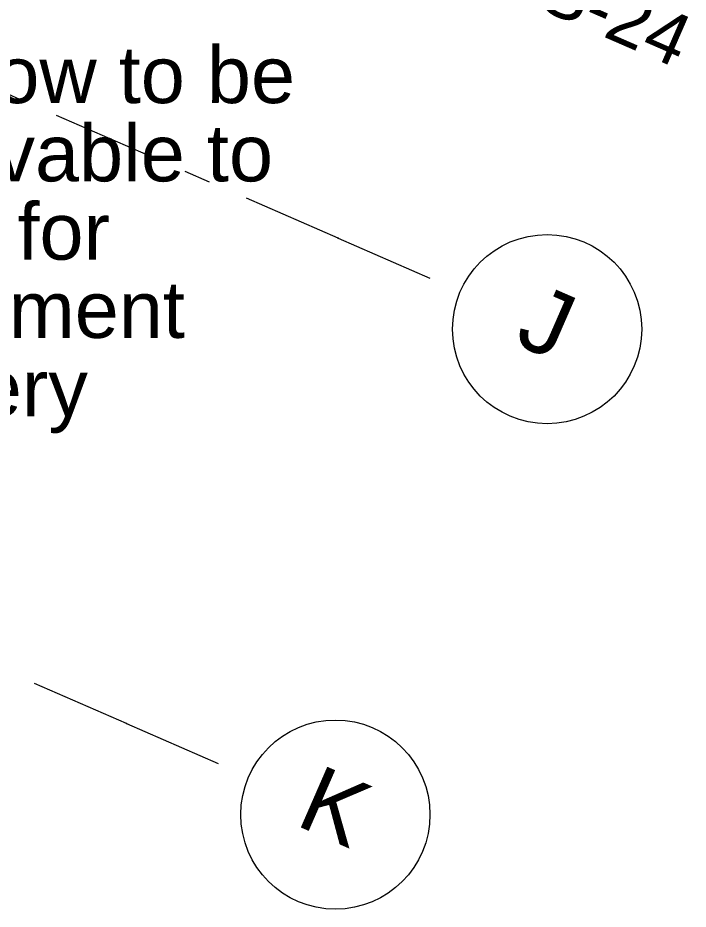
# Model space of a CAD drawing. Header units: millimetres. Extents: x -50172 to 68897, y -80883 to 956680.
# Drawn here: x 20301 to 23843, y -46758 to -42045 of the extents above; entities that cross this region are included whole.
import ezdxf
from ezdxf.enums import TextEntityAlignment as Align

# ---------------------------------------------------------------- set-up
doc = ezdxf.new("R2010")
doc.units = ezdxf.units.MM
doc.header["$MEASUREMENT"] = 0
doc.linetypes.add('Double Dashed', pattern=[1093.611073, 529.166651, -211.666656, 141.111112, -211.666656])
doc.layers.add('A-95-MC_Marker_Section_P2.Marker', color=7, linetype='Continuous')
doc.layers.add('New_A-15-MG_Structural_Grid_Phase_2', color=7, linetype='Continuous')
for name, color, linetype, lineweight in [('A-95-MC_Marker_Section_P2.Marker_Pen_No__6', 7, 'Continuous', 35), ('New_A-20-M_Hard_Landscape-Phase 2_Pen_No__1', 7, 'Continuous', 13), ('New_A-20-M_Hard_Landscape-Phase 2_Pen_No__85', 8, 'Continuous', 20)]:
    doc.layers.add(name, color=color, linetype=linetype, lineweight=lineweight)
doc.layers.add('New_A-15-MG_Structural_Grid_Phase_2_Pen_No__222', color=7, linetype='Continuous', lineweight=13, true_color=0x65af33)
doc.styles.add('GENERATED_STYLE_4', font='')
doc.styles.get('GENERATED_STYLE_4').set_extended_font_data('Swis721 BT')
doc.dimstyles.new('GENERATED_STYLE__3', dxfattribs={"dimtxt": 0.18, "dimasz": 364.8, "dimexe": 0.18, "dimexo": 0.0625, "dimgap": 0.09, "dimtad": 0, "dimtih": 1, "dimtoh": 1, "dimdec": 4, "dimzin": 0, "dimdsep": 46, "dimcen": 0.09, "dimadec": 0, "dimazin": 0, "dimtfac": 1, "dimtdec": 4, "dimtmove": 0, "dimatfit": 3, "dimldrblk": 'ARROWHEAD_5', "dimfxl": 1, "dimtolj": 1, "dimtzin": 0, "dimarcsym": 0})

# ---------------------------------------------------------------- blocks, each defined once
blk = doc.blocks.new('ARROWHEAD_5')
at = {"color": 0, "linetype": 'Continuous', "lineweight": 0}
blk.add_line((0, 0), (-1, 0), dxfattribs=at)
blk.add_solid([(-1, 0.2679), (0, 0), (-1, -0.2679), (-1, 0.2679)], dxfattribs=at)
blk = doc.blocks.new('Standard grid marker_28')
at = {"layer": 'New_A-15-MG_Structural_Grid_Phase_2_Pen_No__222', "linetype": 'Double Dashed'}
for q in [(53258.1, 0), (0, 0)]:
    blk.add_line((705.1, 0), q, dxfattribs=at)
at = {"layer": 'New_A-15-MG_Structural_Grid_Phase_2_Pen_No__222', "linetype": 'Continuous'}
blk.add_circle((-500, 0), 500, dxfattribs=at)
at = {"layer": 'New_A-15-MG_Structural_Grid_Phase_2_Pen_No__222', "linetype": 'Double Dashed'}
blk.add_point((705.1, 0), dxfattribs=at)
blk.add_point((705.1, 0), dxfattribs=at)
at = {"layer": 'New_A-15-MG_Structural_Grid_Phase_2_Pen_No__222', "style": 'GENERATED_STYLE_4'}
for tag, p in [('AC_MarkerText_1_0', (-500, 38.7)), ('AC_MarkerText_1_1', (54463.2, 38.7))]:
    blk.add_attdef(tag, text='', height=350, rotation=180, dxfattribs=at).set_placement(p, align=Align.MIDDLE_CENTER)
blk = doc.blocks.new('Standard grid marker_29')
at = {"layer": 'New_A-15-MG_Structural_Grid_Phase_2_Pen_No__222', "linetype": 'Double Dashed'}
for q in [(0, 0), (54601, 0)]:
    blk.add_line((705.1, 0), q, dxfattribs=at)
at = {"layer": 'New_A-15-MG_Structural_Grid_Phase_2_Pen_No__222', "linetype": 'Continuous'}
blk.add_circle((-500, 0), 500, dxfattribs=at)
at = {"layer": 'New_A-15-MG_Structural_Grid_Phase_2_Pen_No__222', "linetype": 'Double Dashed'}
blk.add_point((705.1, 0), dxfattribs=at)
blk.add_point((705.1, 0), dxfattribs=at)
at = {"layer": 'New_A-15-MG_Structural_Grid_Phase_2_Pen_No__222', "style": 'GENERATED_STYLE_4'}
for tag, p in [('AC_MarkerText_1_0', (-500, 43.4)), ('AC_MarkerText_1_1', (55806.1, 43.4))]:
    blk.add_attdef(tag, text='', height=350, rotation=180, dxfattribs=at).set_placement(p, align=Align.MIDDLE_CENTER)
blk = doc.blocks.new('Cutting Plane_3_1', base_point=(-25330.5, -21002.6))
at = {"layer": 'A-95-MC_Marker_Section_P2.Marker_Pen_No__6', "insert": (23776.1, -42315.3), "char_height": 275, "attachment_point": 9, "rotation": 336.4404, "style": 'GENERATED_STYLE_4'}
blk.add_mtext('\\A1;{\\fSwis721 BT|b0|i0|c0|p34;S-24}', dxfattribs=at)

msp = doc.modelspace()

# ---------------------------------------------------------------- block references
at = {"layer": 'A-95-MC_Marker_Section_P2.Marker'}
msp.add_blockref('Cutting Plane_3_1', (-25330.5, -21002.6), dxfattribs=at)
at = {"layer": 'New_A-15-MG_Structural_Grid_Phase_2', "color": 8, "linetype": 'Continuous', "lineweight": 15}
ref = msp.add_blockref('Standard grid marker_28', (22639.6, -43491.3), dxfattribs=dict(at, zscale=1000, rotation=156.4404115839929))
ref.add_attrib('AC_MarkerText_1', 'J', dxfattribs={"layer": 'New_A-15-MG_Structural_Grid_Phase_2_Pen_No__222', "color": 85, "true_color": 0x65af33, "height": 350, "rotation": 336.4404, "style": 'GENERATED_STYLE_4'}).set_placement((23097.9, -43652.5), align=Align.MIDDLE_CENTER)
ref = msp.add_blockref('Standard grid marker_29', (21520.4, -46057.9), dxfattribs=dict(at, zscale=1000, rotation=156.4404115839929))
ref.add_attrib('AC_MarkerText_1', 'K', dxfattribs={"layer": 'New_A-15-MG_Structural_Grid_Phase_2_Pen_No__222', "color": 85, "true_color": 0x65af33, "height": 350, "rotation": 336.4404, "style": 'GENERATED_STYLE_4'}).set_placement((21978.7, -46214.4), align=Align.MIDDLE_CENTER)

# ---------------------------------------------------------------- texts
at = {"layer": 'New_A-20-M_Hard_Landscape-Phase 2_Pen_No__1', "linetype": 'Continuous', "insert": (19227, -43219.1), "char_height": 300, "width": 3212.648, "attachment_point": 4, "line_spacing_factor": 0.827511, "style": 'GENERATED_STYLE_4'}
msp.add_mtext('\\A1;{\\fSwis721 BT|b0|i0|c0|p34;Window to be removable to allow for equipment delivery }', dxfattribs=at)

# ---------------------------------------------------------------- leaders
at = {"layer": 'New_A-20-M_Hard_Landscape-Phase 2_Pen_No__85', "linetype": 'Continuous', "path_type": 1, "annotation_type": 0, "has_hookline": 1, "hookline_direction": 0, "text_width": 3085.7}
msp.add_leader([(17715.8, -42604.8), (19226.9, -43219.1)], dimstyle='GENERATED_STYLE__3', dxfattribs=at)

doc.saveas('drawing.dxf')
